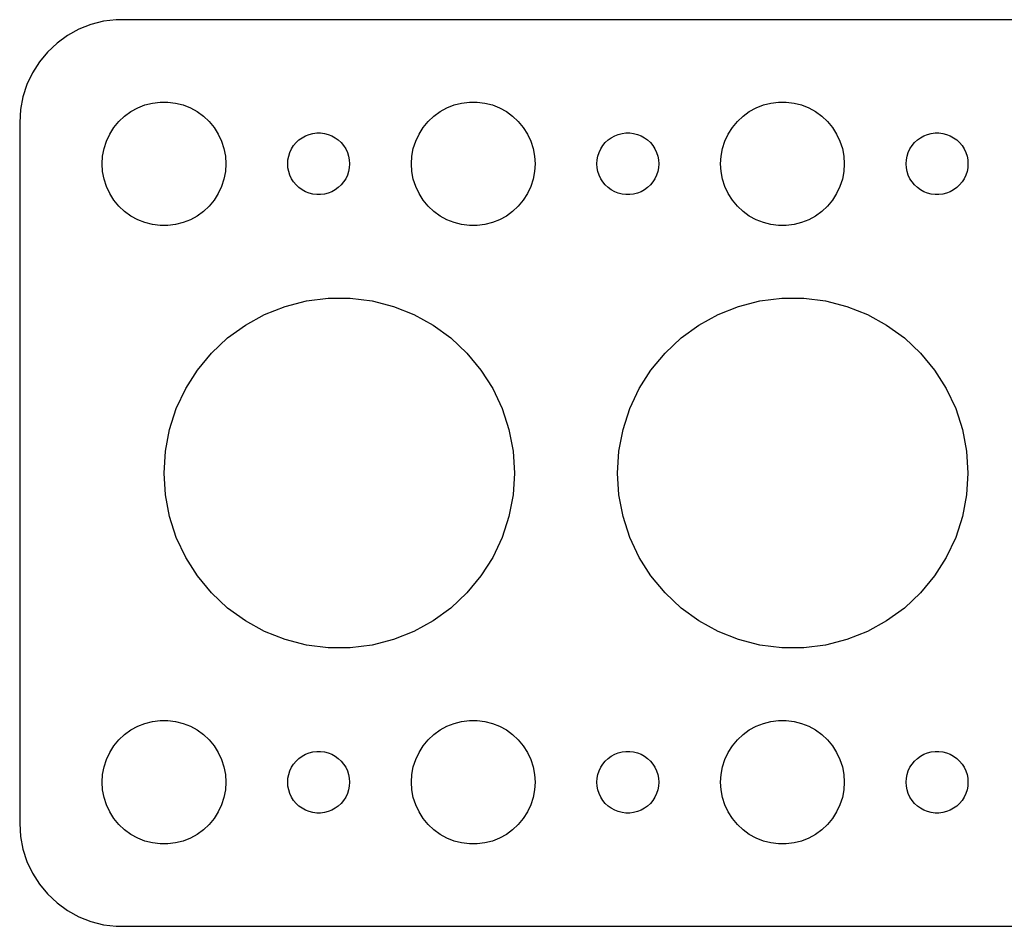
# Model space of a CAD drawing. Header units: metres. Extents: x -60 to 60, y -22 to 22.
# Drawn here: x -59.5 to -11.69, y -21.99 to 21.99 of the extents above; entities that cross this region are included whole.
import ezdxf

# ---------------------------------------------------------------- set-up
doc = ezdxf.new("R2010")
doc.units = ezdxf.units.M

msp = doc.modelspace()

# ---------------------------------------------------------------- linework, layer by layer
for p, q in [((-56.6289, 21.5241), (-57.1791, 21.2216)), ((-56.0451, 21.7553), (-56.6289, 21.5241)), ((-55.4369, 21.9114), (-56.0451, 21.7553)), ((-54.8139, 21.9901), (-55.4369, 21.9114)), ((54.8139, 21.9901), (-54.8139, 21.9901)), ((-57.1791, 21.2216), (-57.6871, 20.8526)), ((-57.6871, 20.8526), (-58.1448, 20.4227)), ((-58.1448, 20.4227), (-58.5451, 19.9389)), ((-58.5451, 19.9389), (-58.8815, 19.4088)), ((-58.8815, 19.4088), (-59.1489, 18.8406)), ((-59.1489, 18.8406), (-59.3429, 18.2434)), ((-59.3429, 18.2434), (-59.4606, 17.6267)), ((-54.1075, 17.533), (-53.7773, 17.7145)), ((-53.7773, 17.7145), (-53.427, 17.8532)), ((-53.427, 17.8532), (-53.0621, 17.9469)), ((-53.0621, 17.9469), (-52.6884, 17.9941)), ((-52.6884, 17.9941), (-52.3116, 17.9941)), ((-52.3116, 17.9941), (-51.9379, 17.9469)), ((-51.9379, 17.9469), (-51.5729, 17.8532)), ((-51.5729, 17.8532), (-51.2227, 17.7145)), ((-51.2227, 17.7145), (-50.8925, 17.533)), ((-39.1075, 17.533), (-38.7773, 17.7145)), ((-38.7773, 17.7145), (-38.427, 17.8532)), ((-38.427, 17.8532), (-38.0621, 17.9469)), ((-38.0621, 17.9469), (-37.6884, 17.9941)), ((-37.6884, 17.9941), (-37.3116, 17.9941)), ((-37.3116, 17.9941), (-36.9379, 17.9469)), ((-36.9379, 17.9469), (-36.5729, 17.8532)), ((-36.5729, 17.8532), (-36.2227, 17.7145)), ((-36.2227, 17.7145), (-35.8925, 17.533)), ((-24.1075, 17.533), (-23.7773, 17.7145)), ((-23.7773, 17.7145), (-23.427, 17.8532)), ((-23.427, 17.8532), (-23.0621, 17.9469)), ((-23.0621, 17.9469), (-22.6884, 17.9941)), ((-22.6884, 17.9941), (-22.3116, 17.9941)), ((-22.3116, 17.9941), (-21.9379, 17.9469)), ((-21.9379, 17.9469), (-21.5729, 17.8532)), ((-21.5729, 17.8532), (-21.2227, 17.7145)), ((-21.2227, 17.7145), (-20.8925, 17.533)), ((-59.4606, 17.6267), (-59.5, 17)), ((-54.6869, 17.0536), (-54.4123, 17.3115)), ((-54.4123, 17.3115), (-54.1075, 17.533)), ((-50.8925, 17.533), (-50.5877, 17.3115)), ((-50.5877, 17.3115), (-50.3131, 17.0536)), ((-39.6869, 17.0536), (-39.4123, 17.3115)), ((-39.4123, 17.3115), (-39.1075, 17.533)), ((-35.8925, 17.533), (-35.5877, 17.3115)), ((-35.5877, 17.3115), (-35.3131, 17.0536)), ((-24.6869, 17.0536), (-24.4123, 17.3115)), ((-24.4123, 17.3115), (-24.1075, 17.533)), ((-20.8925, 17.533), (-20.5877, 17.3115)), ((-20.5877, 17.3115), (-20.3131, 17.0536)), ((-59.5, 17), (-59.5, -17)), ((-55.1289, 16.4453), (-54.927, 16.7634)), ((-54.927, 16.7634), (-54.6869, 17.0536)), ((-50.3131, 17.0536), (-50.0729, 16.7634)), ((-50.0729, 16.7634), (-49.8711, 16.4453)), ((-40.1289, 16.4453), (-39.927, 16.7634)), ((-39.927, 16.7634), (-39.6869, 17.0536)), ((-35.3131, 17.0536), (-35.0729, 16.7634)), ((-35.0729, 16.7634), (-34.8711, 16.4453)), ((-25.1289, 16.4453), (-24.927, 16.7634)), ((-24.927, 16.7634), (-24.6869, 17.0536)), ((-20.3131, 17.0536), (-20.0729, 16.7634)), ((-20.0729, 16.7634), (-19.8711, 16.4453)), ((-55.2893, 16.1044), (-55.1289, 16.4453)), ((-49.8711, 16.4453), (-49.7107, 16.1044)), ((-45.9561, 16.1558), (-45.8037, 16.2665)), ((-45.8037, 16.2665), (-45.6387, 16.3572)), ((-45.6387, 16.3572), (-45.4635, 16.4266)), ((-45.4635, 16.4266), (-45.2811, 16.4734)), ((-45.2811, 16.4734), (-45.0942, 16.497)), ((-45.0942, 16.497), (-44.9058, 16.497)), ((-44.9058, 16.497), (-44.7189, 16.4734)), ((-44.7189, 16.4734), (-44.5365, 16.4266)), ((-44.5365, 16.4266), (-44.3613, 16.3572)), ((-44.3613, 16.3572), (-44.1963, 16.2665)), ((-44.1963, 16.2665), (-44.0439, 16.1558)), ((-40.2893, 16.1044), (-40.1289, 16.4453)), ((-34.8711, 16.4453), (-34.7107, 16.1044)), ((-30.9561, 16.1558), (-30.8037, 16.2665)), ((-30.8037, 16.2665), (-30.6387, 16.3572)), ((-30.6387, 16.3572), (-30.4635, 16.4266)), ((-30.4635, 16.4266), (-30.2811, 16.4734)), ((-30.2811, 16.4734), (-30.0942, 16.497)), ((-30.0942, 16.497), (-29.9058, 16.497)), ((-29.9058, 16.497), (-29.7189, 16.4734)), ((-29.7189, 16.4734), (-29.5365, 16.4266)), ((-29.5365, 16.4266), (-29.3613, 16.3572)), ((-29.3613, 16.3572), (-29.1963, 16.2665)), ((-29.1963, 16.2665), (-29.0439, 16.1558)), ((-25.2893, 16.1044), (-25.1289, 16.4453)), ((-19.8711, 16.4453), (-19.7107, 16.1044)), ((-15.9561, 16.1558), (-15.8037, 16.2665)), ((-15.8037, 16.2665), (-15.6387, 16.3572)), ((-15.6387, 16.3572), (-15.4635, 16.4266)), ((-15.4635, 16.4266), (-15.2811, 16.4734)), ((-15.2811, 16.4734), (-15.0942, 16.497)), ((-15.0942, 16.497), (-14.9058, 16.497)), ((-14.9058, 16.497), (-14.7189, 16.4734)), ((-14.7189, 16.4734), (-14.5365, 16.4266)), ((-14.5365, 16.4266), (-14.3613, 16.3572)), ((-14.3613, 16.3572), (-14.1963, 16.2665)), ((-14.1963, 16.2665), (-14.0439, 16.1558)), ((-55.4057, 15.7461), (-55.2893, 16.1044)), ((-49.7107, 16.1044), (-49.5942, 15.7461)), ((-46.3145, 15.7226), (-46.2135, 15.8817)), ((-46.2135, 15.8817), (-46.0934, 16.0268)), ((-46.0934, 16.0268), (-45.9561, 16.1558)), ((-44.0439, 16.1558), (-43.9065, 16.0268)), ((-43.9065, 16.0268), (-43.7865, 15.8817)), ((-43.7865, 15.8817), (-43.6855, 15.7226)), ((-40.4057, 15.7461), (-40.2893, 16.1044)), ((-34.7107, 16.1044), (-34.5942, 15.7461)), ((-31.3145, 15.7226), (-31.2135, 15.8817)), ((-31.2135, 15.8817), (-31.0934, 16.0268)), ((-31.0934, 16.0268), (-30.9561, 16.1558)), ((-29.0439, 16.1558), (-28.9065, 16.0268)), ((-28.9065, 16.0268), (-28.7865, 15.8817)), ((-28.7865, 15.8817), (-28.6855, 15.7226)), ((-25.4057, 15.7461), (-25.2893, 16.1044)), ((-19.7107, 16.1044), (-19.5942, 15.7461)), ((-16.3145, 15.7226), (-16.2135, 15.8817)), ((-16.2135, 15.8817), (-16.0934, 16.0268)), ((-16.0934, 16.0268), (-15.9561, 16.1558)), ((-14.0439, 16.1558), (-13.9065, 16.0268)), ((-13.9065, 16.0268), (-13.7865, 15.8817)), ((-13.7865, 15.8817), (-13.6855, 15.7226)), ((-55.5, 15), (-55.4763, 15.376)), ((-55.4763, 15.376), (-55.4057, 15.7461)), ((-49.5942, 15.7461), (-49.5237, 15.376)), ((-49.5237, 15.376), (-49.5, 15)), ((-46.4882, 15.188), (-46.4529, 15.373)), ((-46.4529, 15.373), (-46.3947, 15.5522)), ((-46.3947, 15.5522), (-46.3145, 15.7226)), ((-43.6855, 15.7226), (-43.6053, 15.5522)), ((-43.6053, 15.5522), (-43.5471, 15.373)), ((-43.5471, 15.373), (-43.5118, 15.188)), ((-40.5, 15), (-40.4763, 15.376)), ((-40.4763, 15.376), (-40.4057, 15.7461)), ((-34.5942, 15.7461), (-34.5237, 15.376)), ((-34.5237, 15.376), (-34.5, 15)), ((-31.4882, 15.188), (-31.4529, 15.373)), ((-31.4529, 15.373), (-31.3947, 15.5522)), ((-31.3947, 15.5522), (-31.3145, 15.7226)), ((-28.6855, 15.7226), (-28.6053, 15.5522)), ((-28.6053, 15.5522), (-28.5471, 15.373)), ((-28.5471, 15.373), (-28.5118, 15.188)), ((-25.5, 15), (-25.4763, 15.376)), ((-25.4763, 15.376), (-25.4057, 15.7461)), ((-19.5942, 15.7461), (-19.5237, 15.376)), ((-19.5237, 15.376), (-19.5, 15)), ((-16.4882, 15.188), (-16.4529, 15.373)), ((-16.4529, 15.373), (-16.3947, 15.5522)), ((-16.3947, 15.5522), (-16.3145, 15.7226)), ((-13.6855, 15.7226), (-13.6053, 15.5522)), ((-13.6053, 15.5522), (-13.5471, 15.373)), ((-13.5471, 15.373), (-13.5118, 15.188)), ((-55.4763, 14.624), (-55.5, 15)), ((-49.5, 15), (-49.5237, 14.624)), ((-46.5, 15), (-46.4882, 15.188)), ((-46.4882, 14.812), (-46.5, 15)), ((-43.5118, 15.188), (-43.5, 15)), ((-43.5, 15), (-43.5118, 14.812)), ((-40.4763, 14.624), (-40.5, 15)), ((-34.5, 15), (-34.5237, 14.624)), ((-31.5, 15), (-31.4882, 15.188)), ((-31.4882, 14.812), (-31.5, 15)), ((-28.5118, 15.188), (-28.5, 15)), ((-28.5, 15), (-28.5118, 14.812)), ((-25.4763, 14.624), (-25.5, 15)), ((-19.5, 15), (-19.5237, 14.624)), ((-16.5, 15), (-16.4882, 15.188)), ((-16.4882, 14.812), (-16.5, 15)), ((-13.5118, 15.188), (-13.5, 15)), ((-13.5, 15), (-13.5118, 14.812)), ((-55.4057, 14.2539), (-55.4763, 14.624)), ((-49.5237, 14.624), (-49.5942, 14.2539)), ((-46.4529, 14.627), (-46.4882, 14.812)), ((-46.3947, 14.4478), (-46.4529, 14.627)), ((-46.3145, 14.2774), (-46.3947, 14.4478)), ((-43.6053, 14.4478), (-43.6855, 14.2774)), ((-43.5471, 14.627), (-43.6053, 14.4478)), ((-43.5118, 14.812), (-43.5471, 14.627)), ((-40.4057, 14.2539), (-40.4763, 14.624)), ((-34.5237, 14.624), (-34.5942, 14.2539)), ((-31.4529, 14.627), (-31.4882, 14.812)), ((-31.3947, 14.4478), (-31.4529, 14.627)), ((-31.3145, 14.2774), (-31.3947, 14.4478)), ((-28.6053, 14.4478), (-28.6855, 14.2774)), ((-28.5471, 14.627), (-28.6053, 14.4478)), ((-28.5118, 14.812), (-28.5471, 14.627)), ((-25.4057, 14.2539), (-25.4763, 14.624)), ((-19.5237, 14.624), (-19.5942, 14.2539)), ((-16.4529, 14.627), (-16.4882, 14.812)), ((-16.3947, 14.4478), (-16.4529, 14.627)), ((-16.3145, 14.2774), (-16.3947, 14.4478)), ((-13.6053, 14.4478), (-13.6855, 14.2774)), ((-13.5471, 14.627), (-13.6053, 14.4478)), ((-13.5118, 14.812), (-13.5471, 14.627)), ((-55.2893, 13.8956), (-55.4057, 14.2539)), ((-55.1289, 13.5547), (-55.2893, 13.8956)), ((-49.7107, 13.8956), (-49.8711, 13.5547)), ((-49.5942, 14.2539), (-49.7107, 13.8956)), ((-46.2135, 14.1183), (-46.3145, 14.2774)), ((-46.0934, 13.9732), (-46.2135, 14.1183)), ((-45.9561, 13.8442), (-46.0934, 13.9732)), ((-43.9065, 13.9732), (-44.0439, 13.8442)), ((-43.7865, 14.1183), (-43.9065, 13.9732)), ((-43.6855, 14.2774), (-43.7865, 14.1183)), ((-40.2893, 13.8956), (-40.4057, 14.2539)), ((-40.1289, 13.5547), (-40.2893, 13.8956)), ((-34.7107, 13.8956), (-34.8711, 13.5547)), ((-34.5942, 14.2539), (-34.7107, 13.8956)), ((-31.2135, 14.1183), (-31.3145, 14.2774)), ((-31.0934, 13.9732), (-31.2135, 14.1183)), ((-30.9561, 13.8442), (-31.0934, 13.9732)), ((-28.9065, 13.9732), (-29.0439, 13.8442)), ((-28.7865, 14.1183), (-28.9065, 13.9732)), ((-28.6855, 14.2774), (-28.7865, 14.1183)), ((-25.2893, 13.8956), (-25.4057, 14.2539)), ((-25.1289, 13.5547), (-25.2893, 13.8956)), ((-19.7107, 13.8956), (-19.8711, 13.5547)), ((-19.5942, 14.2539), (-19.7107, 13.8956)), ((-16.2135, 14.1183), (-16.3145, 14.2774)), ((-16.0934, 13.9732), (-16.2135, 14.1183)), ((-15.9561, 13.8442), (-16.0934, 13.9732)), ((-13.9065, 13.9732), (-14.0439, 13.8442)), ((-13.7865, 14.1183), (-13.9065, 13.9732)), ((-13.6855, 14.2774), (-13.7865, 14.1183)), ((-54.927, 13.2366), (-55.1289, 13.5547)), ((-49.8711, 13.5547), (-50.0729, 13.2366)), ((-45.8037, 13.7335), (-45.9561, 13.8442)), ((-45.6387, 13.6427), (-45.8037, 13.7335)), ((-45.4635, 13.5734), (-45.6387, 13.6427)), ((-45.2811, 13.5266), (-45.4635, 13.5734)), ((-45.0942, 13.5029), (-45.2811, 13.5266)), ((-44.9058, 13.5029), (-45.0942, 13.5029)), ((-44.7189, 13.5266), (-44.9058, 13.5029)), ((-44.5365, 13.5734), (-44.7189, 13.5266)), ((-44.3613, 13.6427), (-44.5365, 13.5734)), ((-44.1963, 13.7335), (-44.3613, 13.6427)), ((-44.0439, 13.8442), (-44.1963, 13.7335)), ((-39.927, 13.2366), (-40.1289, 13.5547)), ((-34.8711, 13.5547), (-35.0729, 13.2366)), ((-30.8037, 13.7335), (-30.9561, 13.8442)), ((-30.6387, 13.6427), (-30.8037, 13.7335)), ((-30.4635, 13.5734), (-30.6387, 13.6427)), ((-30.2811, 13.5266), (-30.4635, 13.5734)), ((-30.0942, 13.5029), (-30.2811, 13.5266)), ((-29.9058, 13.5029), (-30.0942, 13.5029)), ((-29.7189, 13.5266), (-29.9058, 13.5029)), ((-29.5365, 13.5734), (-29.7189, 13.5266)), ((-29.3613, 13.6427), (-29.5365, 13.5734)), ((-29.1963, 13.7335), (-29.3613, 13.6427)), ((-29.0439, 13.8442), (-29.1963, 13.7335)), ((-24.927, 13.2366), (-25.1289, 13.5547)), ((-19.8711, 13.5547), (-20.0729, 13.2366)), ((-15.8037, 13.7335), (-15.9561, 13.8442)), ((-15.6387, 13.6427), (-15.8037, 13.7335)), ((-15.4635, 13.5734), (-15.6387, 13.6427)), ((-15.2811, 13.5266), (-15.4635, 13.5734)), ((-15.0942, 13.5029), (-15.2811, 13.5266)), ((-14.9058, 13.5029), (-15.0942, 13.5029)), ((-14.7189, 13.5266), (-14.9058, 13.5029)), ((-14.5365, 13.5734), (-14.7189, 13.5266)), ((-14.3613, 13.6427), (-14.5365, 13.5734)), ((-14.1963, 13.7335), (-14.3613, 13.6427)), ((-14.0439, 13.8442), (-14.1963, 13.7335)), ((-54.6869, 12.9464), (-54.927, 13.2366)), ((-54.4123, 12.6884), (-54.6869, 12.9464)), ((-50.3131, 12.9464), (-50.5877, 12.6884)), ((-50.0729, 13.2366), (-50.3131, 12.9464)), ((-39.6869, 12.9464), (-39.927, 13.2366)), ((-39.4123, 12.6884), (-39.6869, 12.9464)), ((-35.3131, 12.9464), (-35.5877, 12.6884)), ((-35.0729, 13.2366), (-35.3131, 12.9464)), ((-24.6869, 12.9464), (-24.927, 13.2366)), ((-24.4123, 12.6884), (-24.6869, 12.9464)), ((-20.3131, 12.9464), (-20.5877, 12.6884)), ((-20.0729, 13.2366), (-20.3131, 12.9464)), ((-54.1075, 12.467), (-54.4123, 12.6884)), ((-53.7773, 12.2855), (-54.1075, 12.467)), ((-50.8925, 12.467), (-51.2227, 12.2855)), ((-50.5877, 12.6884), (-50.8925, 12.467)), ((-39.1075, 12.467), (-39.4123, 12.6884)), ((-38.7773, 12.2855), (-39.1075, 12.467)), ((-35.8925, 12.467), (-36.2227, 12.2855)), ((-35.5877, 12.6884), (-35.8925, 12.467)), ((-24.1075, 12.467), (-24.4123, 12.6884)), ((-23.7773, 12.2855), (-24.1075, 12.467)), ((-20.8925, 12.467), (-21.2227, 12.2855)), ((-20.5877, 12.6884), (-20.8925, 12.467)), ((-53.427, 12.1468), (-53.7773, 12.2855)), ((-53.0621, 12.0531), (-53.427, 12.1468)), ((-52.6884, 12.0059), (-53.0621, 12.0531)), ((-52.3116, 12.0059), (-52.6884, 12.0059)), ((-51.9379, 12.0531), (-52.3116, 12.0059)), ((-51.5729, 12.1468), (-51.9379, 12.0531)), ((-51.2227, 12.2855), (-51.5729, 12.1468)), ((-38.427, 12.1468), (-38.7773, 12.2855)), ((-38.0621, 12.0531), (-38.427, 12.1468)), ((-37.6884, 12.0059), (-38.0621, 12.0531)), ((-37.3116, 12.0059), (-37.6884, 12.0059)), ((-36.9379, 12.0531), (-37.3116, 12.0059)), ((-36.5729, 12.1468), (-36.9379, 12.0531)), ((-36.2227, 12.2855), (-36.5729, 12.1468)), ((-23.427, 12.1468), (-23.7773, 12.2855)), ((-23.0621, 12.0531), (-23.427, 12.1468)), ((-22.6884, 12.0059), (-23.0621, 12.0531)), ((-22.3116, 12.0059), (-22.6884, 12.0059)), ((-21.9379, 12.0531), (-22.3116, 12.0059)), ((-21.5729, 12.1468), (-21.9379, 12.0531)), ((-21.2227, 12.2855), (-21.5729, 12.1468)), ((-46.6266, 8.08397), (-45.5927, 8.34944)), ((-45.5927, 8.34944), (-44.5337, 8.48322)), ((-44.5337, 8.48322), (-43.4663, 8.48322)), ((-43.4663, 8.48322), (-42.4073, 8.34944)), ((-42.4073, 8.34944), (-41.3734, 8.08397)), ((-24.6266, 8.08397), (-23.5927, 8.34944)), ((-23.5927, 8.34944), (-22.5337, 8.48322)), ((-22.5337, 8.48322), (-21.4663, 8.48322)), ((-21.4663, 8.48322), (-20.4073, 8.34944)), ((-20.4073, 8.34944), (-19.3734, 8.08397)), ((-48.5545, 7.17677), (-47.6191, 7.69102)), ((-47.6191, 7.69102), (-46.6266, 8.08397)), ((-41.3734, 8.08397), (-40.3809, 7.69102)), ((-40.3809, 7.69102), (-39.4455, 7.17677)), ((-26.5545, 7.17677), (-25.6191, 7.69102)), ((-25.6191, 7.69102), (-24.6266, 8.08397)), ((-19.3734, 8.08397), (-18.3809, 7.69102)), ((-18.3809, 7.69102), (-17.4455, 7.17677)), ((-49.4181, 6.54936), (-48.5545, 7.17677)), ((-39.4455, 7.17677), (-38.5819, 6.54936)), ((-27.4181, 6.54936), (-26.5545, 7.17677)), ((-17.4455, 7.17677), (-16.5819, 6.54936)), ((-50.1962, 5.81865), (-49.4181, 6.54936)), ((-38.5819, 6.54936), (-37.8038, 5.81865)), ((-28.1962, 5.81865), (-27.4181, 6.54936)), ((-16.5819, 6.54936), (-15.8038, 5.81865)), ((-50.8766, 4.99617), (-50.1962, 5.81865)), ((-37.8038, 5.81865), (-37.1234, 4.99617)), ((-28.8766, 4.99617), (-28.1962, 5.81865)), ((-15.8038, 5.81865), (-15.1234, 4.99617)), ((-51.4486, 4.09489), (-50.8766, 4.99617)), ((-37.1234, 4.99617), (-36.5514, 4.09489)), ((-29.4486, 4.09489), (-28.8766, 4.99617)), ((-15.1234, 4.99617), (-14.5514, 4.09489)), ((-51.9031, 3.12904), (-51.4486, 4.09489)), ((-36.5514, 4.09489), (-36.0969, 3.12904)), ((-29.9031, 3.12904), (-29.4486, 4.09489)), ((-14.5514, 4.09489), (-14.0969, 3.12904)), ((-52.233, 2.11386), (-51.9031, 3.12904)), ((-36.0969, 3.12904), (-35.767, 2.11386)), ((-30.233, 2.11386), (-29.9031, 3.12904)), ((-14.0969, 3.12904), (-13.767, 2.11386)), ((-52.433, 1.06532), (-52.233, 2.11386)), ((-35.767, 2.11386), (-35.567, 1.06532)), ((-30.433, 1.06532), (-30.233, 2.11386)), ((-13.767, 2.11386), (-13.567, 1.06532)), ((-52.5, 0), (-52.433, 1.06532)), ((-35.567, 1.06532), (-35.5, 0)), ((-30.5, 0), (-30.433, 1.06532)), ((-13.567, 1.06532), (-13.5, 0)), ((-52.433, -1.06532), (-52.5, 0)), ((-35.5, 0), (-35.567, -1.06532)), ((-30.433, -1.06532), (-30.5, 0)), ((-13.5, 0), (-13.567, -1.06532)), ((-52.233, -2.11386), (-52.433, -1.06532)), ((-35.567, -1.06532), (-35.767, -2.11386)), ((-30.233, -2.11386), (-30.433, -1.06532)), ((-13.567, -1.06532), (-13.767, -2.11386)), ((-51.9031, -3.12904), (-52.233, -2.11386)), ((-35.767, -2.11386), (-36.0969, -3.12904)), ((-29.9031, -3.12904), (-30.233, -2.11386)), ((-13.767, -2.11386), (-14.0969, -3.12904)), ((-51.4486, -4.09489), (-51.9031, -3.12904)), ((-36.0969, -3.12904), (-36.5514, -4.09489)), ((-29.4486, -4.09489), (-29.9031, -3.12904)), ((-14.0969, -3.12904), (-14.5514, -4.09489)), ((-50.8766, -4.99617), (-51.4486, -4.09489)), ((-36.5514, -4.09489), (-37.1234, -4.99617)), ((-28.8766, -4.99617), (-29.4486, -4.09489)), ((-14.5514, -4.09489), (-15.1234, -4.99617)), ((-50.1962, -5.81865), (-50.8766, -4.99617)), ((-37.1234, -4.99617), (-37.8038, -5.81865)), ((-28.1962, -5.81865), (-28.8766, -4.99617)), ((-15.1234, -4.99617), (-15.8038, -5.81865)), ((-49.4181, -6.54936), (-50.1962, -5.81865)), ((-37.8038, -5.81865), (-38.5819, -6.54936)), ((-27.4181, -6.54936), (-28.1962, -5.81865)), ((-15.8038, -5.81865), (-16.5819, -6.54936)), ((-48.5545, -7.17677), (-49.4181, -6.54936)), ((-38.5819, -6.54936), (-39.4455, -7.17677)), ((-26.5545, -7.17677), (-27.4181, -6.54936)), ((-16.5819, -6.54936), (-17.4455, -7.17677)), ((-47.6191, -7.69102), (-48.5545, -7.17677)), ((-39.4455, -7.17677), (-40.3809, -7.69102)), ((-25.6191, -7.69102), (-26.5545, -7.17677)), ((-17.4455, -7.17677), (-18.3809, -7.69102)), ((-46.6266, -8.08397), (-47.6191, -7.69102)), ((-45.5927, -8.34944), (-46.6266, -8.08397)), ((-41.3734, -8.08397), (-42.4073, -8.34944)), ((-40.3809, -7.69102), (-41.3734, -8.08397)), ((-24.6266, -8.08397), (-25.6191, -7.69102)), ((-23.5927, -8.34944), (-24.6266, -8.08397)), ((-19.3734, -8.08397), (-20.4073, -8.34944)), ((-18.3809, -7.69102), (-19.3734, -8.08397)), ((-44.5337, -8.48322), (-45.5927, -8.34944)), ((-43.4663, -8.48322), (-44.5337, -8.48322)), ((-42.4073, -8.34944), (-43.4663, -8.48322)), ((-22.5337, -8.48322), (-23.5927, -8.34944)), ((-21.4663, -8.48322), (-22.5337, -8.48322)), ((-20.4073, -8.34944), (-21.4663, -8.48322)), ((-54.1075, -12.467), (-53.7773, -12.2855)), ((-53.7773, -12.2855), (-53.427, -12.1468)), ((-53.427, -12.1468), (-53.0621, -12.0531)), ((-53.0621, -12.0531), (-52.6884, -12.0059)), ((-52.6884, -12.0059), (-52.3116, -12.0059)), ((-52.3116, -12.0059), (-51.9379, -12.0531)), ((-51.9379, -12.0531), (-51.5729, -12.1468)), ((-51.5729, -12.1468), (-51.2227, -12.2855)), ((-51.2227, -12.2855), (-50.8925, -12.467)), ((-39.1075, -12.467), (-38.7773, -12.2855)), ((-38.7773, -12.2855), (-38.427, -12.1468)), ((-38.427, -12.1468), (-38.0621, -12.0531)), ((-38.0621, -12.0531), (-37.6884, -12.0059)), ((-37.6884, -12.0059), (-37.3116, -12.0059)), ((-37.3116, -12.0059), (-36.9379, -12.0531)), ((-36.9379, -12.0531), (-36.5729, -12.1468)), ((-36.5729, -12.1468), (-36.2227, -12.2855)), ((-36.2227, -12.2855), (-35.8925, -12.467)), ((-24.1075, -12.467), (-23.7773, -12.2855)), ((-23.7773, -12.2855), (-23.427, -12.1468)), ((-23.427, -12.1468), (-23.0621, -12.0531)), ((-23.0621, -12.0531), (-22.6884, -12.0059)), ((-22.6884, -12.0059), (-22.3116, -12.0059)), ((-22.3116, -12.0059), (-21.9379, -12.0531)), ((-21.9379, -12.0531), (-21.5729, -12.1468)), ((-21.5729, -12.1468), (-21.2227, -12.2855)), ((-21.2227, -12.2855), (-20.8925, -12.467)), ((-54.6869, -12.9464), (-54.4123, -12.6884)), ((-54.4123, -12.6884), (-54.1075, -12.467)), ((-50.8925, -12.467), (-50.5877, -12.6884)), ((-50.5877, -12.6884), (-50.3131, -12.9464)), ((-39.6869, -12.9464), (-39.4123, -12.6884)), ((-39.4123, -12.6884), (-39.1075, -12.467)), ((-35.8925, -12.467), (-35.5877, -12.6884)), ((-35.5877, -12.6884), (-35.3131, -12.9464)), ((-24.6869, -12.9464), (-24.4123, -12.6884)), ((-24.4123, -12.6884), (-24.1075, -12.467)), ((-20.8925, -12.467), (-20.5877, -12.6884)), ((-20.5877, -12.6884), (-20.3131, -12.9464)), ((-55.1289, -13.5547), (-54.927, -13.2366)), ((-54.927, -13.2366), (-54.6869, -12.9464)), ((-50.3131, -12.9464), (-50.0729, -13.2366)), ((-50.0729, -13.2366), (-49.8711, -13.5547)), ((-40.1289, -13.5547), (-39.927, -13.2366)), ((-39.927, -13.2366), (-39.6869, -12.9464)), ((-35.3131, -12.9464), (-35.0729, -13.2366)), ((-35.0729, -13.2366), (-34.8711, -13.5547)), ((-25.1289, -13.5547), (-24.927, -13.2366)), ((-24.927, -13.2366), (-24.6869, -12.9464)), ((-20.3131, -12.9464), (-20.0729, -13.2366)), ((-20.0729, -13.2366), (-19.8711, -13.5547)), ((-55.2893, -13.8956), (-55.1289, -13.5547)), ((-49.8711, -13.5547), (-49.7107, -13.8956)), ((-46.0934, -13.9732), (-45.9561, -13.8442)), ((-45.9561, -13.8442), (-45.8037, -13.7335)), ((-45.8037, -13.7335), (-45.6387, -13.6427)), ((-45.6387, -13.6427), (-45.4635, -13.5734)), ((-45.4635, -13.5734), (-45.2811, -13.5266)), ((-45.2811, -13.5266), (-45.0942, -13.5029)), ((-45.0942, -13.5029), (-44.9058, -13.5029)), ((-44.9058, -13.5029), (-44.7189, -13.5266)), ((-44.7189, -13.5266), (-44.5365, -13.5734)), ((-44.5365, -13.5734), (-44.3613, -13.6427)), ((-44.3613, -13.6427), (-44.1963, -13.7335)), ((-44.1963, -13.7335), (-44.0439, -13.8442)), ((-44.0439, -13.8442), (-43.9065, -13.9732)), ((-40.2893, -13.8956), (-40.1289, -13.5547)), ((-34.8711, -13.5547), (-34.7107, -13.8956)), ((-31.0934, -13.9732), (-30.9561, -13.8442)), ((-30.9561, -13.8442), (-30.8037, -13.7335)), ((-30.8037, -13.7335), (-30.6387, -13.6427)), ((-30.6387, -13.6427), (-30.4635, -13.5734)), ((-30.4635, -13.5734), (-30.2811, -13.5266)), ((-30.2811, -13.5266), (-30.0942, -13.5029)), ((-30.0942, -13.5029), (-29.9058, -13.5029)), ((-29.9058, -13.5029), (-29.7189, -13.5266)), ((-29.7189, -13.5266), (-29.5365, -13.5734)), ((-29.5365, -13.5734), (-29.3613, -13.6427)), ((-29.3613, -13.6427), (-29.1963, -13.7335)), ((-29.1963, -13.7335), (-29.0439, -13.8442)), ((-29.0439, -13.8442), (-28.9065, -13.9732)), ((-25.2893, -13.8956), (-25.1289, -13.5547)), ((-19.8711, -13.5547), (-19.7107, -13.8956)), ((-16.0934, -13.9732), (-15.9561, -13.8442)), ((-15.9561, -13.8442), (-15.8037, -13.7335)), ((-15.8037, -13.7335), (-15.6387, -13.6427)), ((-15.6387, -13.6427), (-15.4635, -13.5734)), ((-15.4635, -13.5734), (-15.2811, -13.5266)), ((-15.2811, -13.5266), (-15.0942, -13.5029)), ((-15.0942, -13.5029), (-14.9058, -13.5029)), ((-14.9058, -13.5029), (-14.7189, -13.5266)), ((-14.7189, -13.5266), (-14.5365, -13.5734)), ((-14.5365, -13.5734), (-14.3613, -13.6427)), ((-14.3613, -13.6427), (-14.1963, -13.7335)), ((-14.1963, -13.7335), (-14.0439, -13.8442)), ((-14.0439, -13.8442), (-13.9065, -13.9732)), ((-55.4763, -14.624), (-55.4057, -14.2539)), ((-55.4057, -14.2539), (-55.2893, -13.8956)), ((-49.7107, -13.8956), (-49.5942, -14.2539)), ((-49.5942, -14.2539), (-49.5237, -14.624)), ((-46.3947, -14.4478), (-46.3145, -14.2774)), ((-46.3145, -14.2774), (-46.2135, -14.1183)), ((-46.2135, -14.1183), (-46.0934, -13.9732)), ((-43.9065, -13.9732), (-43.7865, -14.1183)), ((-43.7865, -14.1183), (-43.6855, -14.2774)), ((-43.6855, -14.2774), (-43.6053, -14.4478)), ((-40.4763, -14.624), (-40.4057, -14.2539)), ((-40.4057, -14.2539), (-40.2893, -13.8956)), ((-34.7107, -13.8956), (-34.5942, -14.2539)), ((-34.5942, -14.2539), (-34.5237, -14.624)), ((-31.3947, -14.4478), (-31.3145, -14.2774)), ((-31.3145, -14.2774), (-31.2135, -14.1183)), ((-31.2135, -14.1183), (-31.0934, -13.9732)), ((-28.9065, -13.9732), (-28.7865, -14.1183)), ((-28.7865, -14.1183), (-28.6855, -14.2774)), ((-28.6855, -14.2774), (-28.6053, -14.4478)), ((-25.4763, -14.624), (-25.4057, -14.2539)), ((-25.4057, -14.2539), (-25.2893, -13.8956)), ((-19.7107, -13.8956), (-19.5942, -14.2539)), ((-19.5942, -14.2539), (-19.5237, -14.624)), ((-16.3947, -14.4478), (-16.3145, -14.2774)), ((-16.3145, -14.2774), (-16.2135, -14.1183)), ((-16.2135, -14.1183), (-16.0934, -13.9732)), ((-13.9065, -13.9732), (-13.7865, -14.1183)), ((-13.7865, -14.1183), (-13.6855, -14.2774)), ((-13.6855, -14.2774), (-13.6053, -14.4478)), ((-55.5, -15), (-55.4763, -14.624)), ((-49.5237, -14.624), (-49.5, -15)), ((-46.5, -15), (-46.4882, -14.812)), ((-46.4882, -14.812), (-46.4529, -14.627)), ((-46.4529, -14.627), (-46.3947, -14.4478)), ((-43.6053, -14.4478), (-43.5471, -14.627)), ((-43.5471, -14.627), (-43.5118, -14.812)), ((-43.5118, -14.812), (-43.5, -15)), ((-40.5, -15), (-40.4763, -14.624)), ((-34.5237, -14.624), (-34.5, -15)), ((-31.5, -15), (-31.4882, -14.812)), ((-31.4882, -14.812), (-31.4529, -14.627)), ((-31.4529, -14.627), (-31.3947, -14.4478)), ((-28.6053, -14.4478), (-28.5471, -14.627)), ((-28.5471, -14.627), (-28.5118, -14.812)), ((-28.5118, -14.812), (-28.5, -15)), ((-25.5, -15), (-25.4763, -14.624)), ((-19.5237, -14.624), (-19.5, -15)), ((-16.5, -15), (-16.4882, -14.812)), ((-16.4882, -14.812), (-16.4529, -14.627)), ((-16.4529, -14.627), (-16.3947, -14.4478)), ((-13.6053, -14.4478), (-13.5471, -14.627)), ((-13.5471, -14.627), (-13.5118, -14.812)), ((-13.5118, -14.812), (-13.5, -15)), ((-55.4763, -15.376), (-55.5, -15)), ((-49.5, -15), (-49.5237, -15.376)), ((-46.4882, -15.188), (-46.5, -15)), ((-46.4529, -15.373), (-46.4882, -15.188)), ((-43.5118, -15.188), (-43.5471, -15.373)), ((-43.5, -15), (-43.5118, -15.188)), ((-40.4763, -15.376), (-40.5, -15)), ((-34.5, -15), (-34.5237, -15.376)), ((-31.4882, -15.188), (-31.5, -15)), ((-31.4529, -15.373), (-31.4882, -15.188)), ((-28.5118, -15.188), (-28.5471, -15.373)), ((-28.5, -15), (-28.5118, -15.188)), ((-25.4763, -15.376), (-25.5, -15)), ((-19.5, -15), (-19.5237, -15.376)), ((-16.4882, -15.188), (-16.5, -15)), ((-16.4529, -15.373), (-16.4882, -15.188)), ((-13.5118, -15.188), (-13.5471, -15.373)), ((-13.5, -15), (-13.5118, -15.188)), ((-55.4057, -15.7461), (-55.4763, -15.376)), ((-55.2893, -16.1044), (-55.4057, -15.7461)), ((-49.5942, -15.7461), (-49.7107, -16.1044)), ((-49.5237, -15.376), (-49.5942, -15.7461)), ((-46.3947, -15.5522), (-46.4529, -15.373)), ((-46.3145, -15.7226), (-46.3947, -15.5522)), ((-46.2135, -15.8817), (-46.3145, -15.7226)), ((-43.6855, -15.7226), (-43.7865, -15.8817)), ((-43.6053, -15.5522), (-43.6855, -15.7226)), ((-43.5471, -15.373), (-43.6053, -15.5522)), ((-40.4057, -15.7461), (-40.4763, -15.376)), ((-40.2893, -16.1044), (-40.4057, -15.7461)), ((-34.5942, -15.7461), (-34.7107, -16.1044)), ((-34.5237, -15.376), (-34.5942, -15.7461)), ((-31.3947, -15.5522), (-31.4529, -15.373)), ((-31.3145, -15.7226), (-31.3947, -15.5522)), ((-31.2135, -15.8817), (-31.3145, -15.7226)), ((-28.6855, -15.7226), (-28.7865, -15.8817)), ((-28.6053, -15.5522), (-28.6855, -15.7226)), ((-28.5471, -15.373), (-28.6053, -15.5522)), ((-25.4057, -15.7461), (-25.4763, -15.376)), ((-25.2893, -16.1044), (-25.4057, -15.7461)), ((-19.5942, -15.7461), (-19.7107, -16.1044)), ((-19.5237, -15.376), (-19.5942, -15.7461)), ((-16.3947, -15.5522), (-16.4529, -15.373)), ((-16.3145, -15.7226), (-16.3947, -15.5522)), ((-16.2135, -15.8817), (-16.3145, -15.7226)), ((-13.6855, -15.7226), (-13.7865, -15.8817)), ((-13.6053, -15.5522), (-13.6855, -15.7226)), ((-13.5471, -15.373), (-13.6053, -15.5522)), ((-55.1289, -16.4453), (-55.2893, -16.1044)), ((-49.7107, -16.1044), (-49.8711, -16.4453)), ((-46.0934, -16.0268), (-46.2135, -15.8817)), ((-45.9561, -16.1558), (-46.0934, -16.0268)), ((-45.8037, -16.2665), (-45.9561, -16.1558)), ((-44.0439, -16.1558), (-44.1963, -16.2665)), ((-43.9065, -16.0268), (-44.0439, -16.1558)), ((-43.7865, -15.8817), (-43.9065, -16.0268)), ((-40.1289, -16.4453), (-40.2893, -16.1044)), ((-34.7107, -16.1044), (-34.8711, -16.4453)), ((-31.0934, -16.0268), (-31.2135, -15.8817)), ((-30.9561, -16.1558), (-31.0934, -16.0268)), ((-30.8037, -16.2665), (-30.9561, -16.1558)), ((-29.0439, -16.1558), (-29.1963, -16.2665)), ((-28.9065, -16.0268), (-29.0439, -16.1558)), ((-28.7865, -15.8817), (-28.9065, -16.0268)), ((-25.1289, -16.4453), (-25.2893, -16.1044)), ((-19.7107, -16.1044), (-19.8711, -16.4453)), ((-16.0934, -16.0268), (-16.2135, -15.8817)), ((-15.9561, -16.1558), (-16.0934, -16.0268)), ((-15.8037, -16.2665), (-15.9561, -16.1558)), ((-14.0439, -16.1558), (-14.1963, -16.2665)), ((-13.9065, -16.0268), (-14.0439, -16.1558)), ((-13.7865, -15.8817), (-13.9065, -16.0268)), ((-54.927, -16.7634), (-55.1289, -16.4453)), ((-49.8711, -16.4453), (-50.0729, -16.7634)), ((-45.6387, -16.3572), (-45.8037, -16.2665)), ((-45.4635, -16.4266), (-45.6387, -16.3572)), ((-45.2811, -16.4734), (-45.4635, -16.4266)), ((-45.0942, -16.497), (-45.2811, -16.4734)), ((-44.9058, -16.497), (-45.0942, -16.497)), ((-44.7189, -16.4734), (-44.9058, -16.497)), ((-44.5365, -16.4266), (-44.7189, -16.4734)), ((-44.3613, -16.3572), (-44.5365, -16.4266)), ((-44.1963, -16.2665), (-44.3613, -16.3572)), ((-39.927, -16.7634), (-40.1289, -16.4453)), ((-34.8711, -16.4453), (-35.0729, -16.7634)), ((-30.6387, -16.3572), (-30.8037, -16.2665)), ((-30.4635, -16.4266), (-30.6387, -16.3572)), ((-30.2811, -16.4734), (-30.4635, -16.4266)), ((-30.0942, -16.497), (-30.2811, -16.4734)), ((-29.9058, -16.497), (-30.0942, -16.497)), ((-29.7189, -16.4734), (-29.9058, -16.497)), ((-29.5365, -16.4266), (-29.7189, -16.4734)), ((-29.3613, -16.3572), (-29.5365, -16.4266)), ((-29.1963, -16.2665), (-29.3613, -16.3572)), ((-24.927, -16.7634), (-25.1289, -16.4453)), ((-19.8711, -16.4453), (-20.0729, -16.7634)), ((-15.6387, -16.3572), (-15.8037, -16.2665)), ((-15.4635, -16.4266), (-15.6387, -16.3572)), ((-15.2811, -16.4734), (-15.4635, -16.4266)), ((-15.0942, -16.497), (-15.2811, -16.4734)), ((-14.9058, -16.497), (-15.0942, -16.497)), ((-14.7189, -16.4734), (-14.9058, -16.497)), ((-14.5365, -16.4266), (-14.7189, -16.4734)), ((-14.3613, -16.3572), (-14.5365, -16.4266)), ((-14.1963, -16.2665), (-14.3613, -16.3572)), ((-59.5, -17), (-59.4606, -17.6267)), ((-54.6869, -17.0536), (-54.927, -16.7634)), ((-54.4123, -17.3115), (-54.6869, -17.0536)), ((-50.3131, -17.0536), (-50.5877, -17.3115)), ((-50.0729, -16.7634), (-50.3131, -17.0536)), ((-39.6869, -17.0536), (-39.927, -16.7634)), ((-39.4123, -17.3115), (-39.6869, -17.0536)), ((-35.3131, -17.0536), (-35.5877, -17.3115)), ((-35.0729, -16.7634), (-35.3131, -17.0536)), ((-24.6869, -17.0536), (-24.927, -16.7634)), ((-24.4123, -17.3115), (-24.6869, -17.0536)), ((-20.3131, -17.0536), (-20.5877, -17.3115)), ((-20.0729, -16.7634), (-20.3131, -17.0536)), ((-59.4606, -17.6267), (-59.3429, -18.2434)), ((-54.1075, -17.533), (-54.4123, -17.3115)), ((-53.7773, -17.7145), (-54.1075, -17.533)), ((-50.8925, -17.533), (-51.2227, -17.7145)), ((-50.5877, -17.3115), (-50.8925, -17.533)), ((-39.1075, -17.533), (-39.4123, -17.3115)), ((-38.7773, -17.7145), (-39.1075, -17.533)), ((-35.8925, -17.533), (-36.2227, -17.7145)), ((-35.5877, -17.3115), (-35.8925, -17.533)), ((-24.1075, -17.533), (-24.4123, -17.3115)), ((-23.7773, -17.7145), (-24.1075, -17.533)), ((-20.8925, -17.533), (-21.2227, -17.7145)), ((-20.5877, -17.3115), (-20.8925, -17.533)), ((-53.427, -17.8532), (-53.7773, -17.7145)), ((-53.0621, -17.9469), (-53.427, -17.8532)), ((-52.6884, -17.9941), (-53.0621, -17.9469)), ((-52.3116, -17.9941), (-52.6884, -17.9941)), ((-51.9379, -17.9469), (-52.3116, -17.9941)), ((-51.5729, -17.8532), (-51.9379, -17.9469)), ((-51.2227, -17.7145), (-51.5729, -17.8532)), ((-38.427, -17.8532), (-38.7773, -17.7145)), ((-38.0621, -17.9469), (-38.427, -17.8532)), ((-37.6884, -17.9941), (-38.0621, -17.9469)), ((-37.3116, -17.9941), (-37.6884, -17.9941)), ((-36.9379, -17.9469), (-37.3116, -17.9941)), ((-36.5729, -17.8532), (-36.9379, -17.9469)), ((-36.2227, -17.7145), (-36.5729, -17.8532)), ((-23.427, -17.8532), (-23.7773, -17.7145)), ((-23.0621, -17.9469), (-23.427, -17.8532)), ((-22.6884, -17.9941), (-23.0621, -17.9469)), ((-22.3116, -17.9941), (-22.6884, -17.9941)), ((-21.9379, -17.9469), (-22.3116, -17.9941)), ((-21.5729, -17.8532), (-21.9379, -17.9469)), ((-21.2227, -17.7145), (-21.5729, -17.8532)), ((-59.3429, -18.2434), (-59.1489, -18.8406)), ((-59.1489, -18.8406), (-58.8815, -19.4088)), ((-58.8815, -19.4088), (-58.5451, -19.9389)), ((-58.5451, -19.9389), (-58.1448, -20.4227)), ((-58.1448, -20.4227), (-57.6871, -20.8526)), ((-57.6871, -20.8526), (-57.1791, -21.2216)), ((-57.1791, -21.2216), (-56.6289, -21.5241)), ((-56.6289, -21.5241), (-56.0451, -21.7553)), ((-56.0451, -21.7553), (-55.4369, -21.9114)), ((-55.4369, -21.9114), (-54.8139, -21.9901)), ((-54.8139, -21.9901), (54.8139, -21.9901))]:
    msp.add_line(p, q)

doc.saveas('drawing.dxf')
